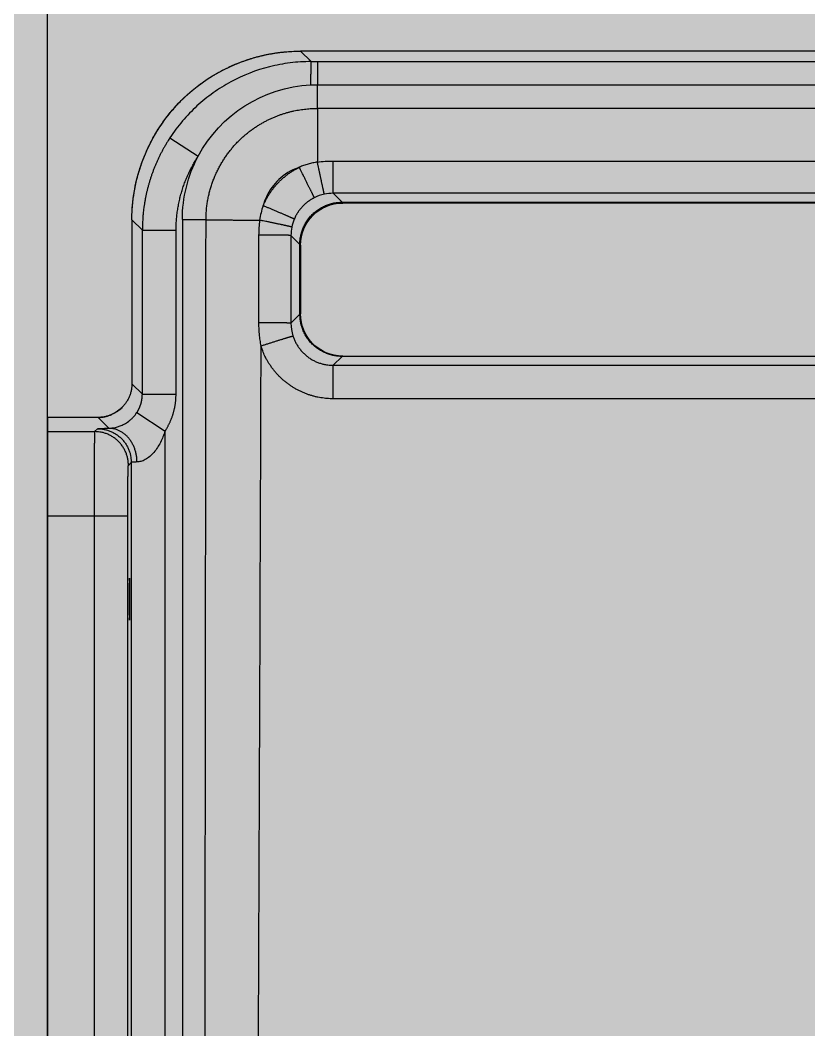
# Model space of a CAD drawing. Header units: millimetres. Extents: x 13515 to 183937, y -33900 to -660.
# Drawn here: x 121792.536 to 121793.999, y -19365.607 to -19363.734 of the extents above; entities that cross this region are included whole.
import ezdxf

# ---------------------------------------------------------------- set-up
doc = ezdxf.new("R2010")
doc.units = ezdxf.units.MM
doc.header["$LTSCALE"] = 100
doc.header["$MEASUREMENT"] = 0
doc.linetypes.add('HIDDEN', pattern=[2, 1, -1])
doc.layers.get('0').update_dxf_attribs({"linetype": 'CONTINUOUS'})
for name, color, linetype in [('254', 254, 'CONTINUOUS'), ('ELE9', 9, 'CONTINUOUS'), ('LED', 7, 'CONTINUOUS'), ('TOI', 12, 'CONTINUOUS')]:
    doc.layers.add(name, color=color, linetype=linetype)

# ---------------------------------------------------------------- blocks, each defined once
blk = doc.blocks.new('I2-샤워수전')
at = {"layer": 'TOI'}
for p, q in [((-119.9818, 289.9801), (-30.0181, 289.9801)), ((-30.0181, 289.9801), (-31.2582, 288.74)), ((-32, 288.74), (-118.7416, 288.74)), ((-32, 288.74), (-32, 286)), ((-32, 286), (-118.7416, 286)), ((-32, 283.1892), (-32, 286)), ((-120, 283.1892), (-32, 283.1892)), ((-32, 283.1892), (-32, 276.8206)), ((-14.5269, 279.7023), (-17.8725, 277.5109)), ((-33.873, 276.9461), (-118.127, 276.9461)), ((-33.873, 273.1266), (-33.873, 276.9461)), ((-118.127, 273.1266), (-33.873, 273.1266)), ((-33.873, 273.1266), (-34.9275, 272.072)), ((-34.9275, 272.072), (-117.0724, 272.072)), ((-117, 271.97), (-35, 271.97)), ((-16, 270), (-18.8042, 270)), ((-16, 270), (-16, -72.5)), ((-11.2574, 268.7443), (-10.0199, 269.9818)), ((-10.0199, 269.9818), (-10.0199, 250.5507)), ((-25.0432, 268.1623), (-25.0297, 257.7638)), ((-15.257, 249.3132), (-15.257, 268.7443)), ((-11.2574, 268.7443), (-15.257, 268.7443)), ((-11.2574, 249.3132), (-11.2574, 268.7443)), ((-30, 266.97), (-30, 258.8286)), ((-29.928, 267.0724), (-28.8724, 268.128)), ((-29.928, 258.7862), (-29.928, 267.0724)), ((-28.8724, 268.128), (-28.8713, 257.7295)), ((-28.8713, 257.7295), (-29.928, 258.7862)), ((-35, 253.8286), (-117, 253.8286)), ((-33.8699, 252.729), (-118.13, 252.729)), ((-117.0724, 253.7866), (-34.9275, 253.7866)), ((-34.9275, 253.7866), (-33.8699, 252.729)), ((-33.8699, 248.7642), (-33.8699, 252.729)), ((-11.2574, 249.3132), (-10.0199, 250.5507)), ((-11.2574, 249.3132), (-15.257, 249.3132)), ((-118.13, 248.7642), (-33.8699, 248.7642)), ((-10.6031, 247.1202), (-13.9479, 244.9278)), ((-7.3041, 245.2671), (-6.0202, 246.551)), ((-6.0202, 246.551), (0, 246.551)), ((0, 246.551), (0, 244.8674)), ((-13.9479, -100), (-13.9479, 244.9278)), ((-5.6059, 244.8674), (-5.9486, 245.2101)), ((0, 244.8674), (-5.6059, 244.8674)), ((0, 244.8674), (0, 234.8682)), ((-9.6055, 240.8677), (-9.9483, 241.2105)), ((-9.9483, 241.2105), (-9.9483, -91.6827)), ((-9.528, -91.1508), (-9.528, 234.8682)), ((-5.5284, 234.8682), (-9.528, 234.8682)), ((0, 234.8682), (-5.5284, 234.8682)), ((-5.5284, 234.8682), (-5.5284, -91)), ((0, 234.8682), (0, -78))]:
    blk.add_line(p, q, dxfattribs=at)
for points in [[(-31.2582, 288.74), (-31.2556, 288.7349, -0.13510644), (-31.253, 288.7236, -0.03034863), (-31.2504, 288.7057, -0.01266858), (-31.2478, 288.6814, -0.00722836), (-31.2451, 288.6501, -0.00453877), (-31.2425, 288.6122, -0.003153), (-31.2398, 288.5672, -0.00229044), (-31.2372, 288.5154, -0.00177004), (-31.2346, 288.4565, -0.00139409), (-31.2321, 288.3908, -0.00114078), (-31.2295, 288.3181, -0.00094371), (-31.227, 288.2388, -0.00080239), (-31.2246, 288.1528, -0.00068769), (-31.2222, 288.0605, -0.00060193), (-31.2199, 287.9619, -0.00052775), (-31.2176, 287.8576, -0.00046867), (-31.2154, 287.7476, -0.00042335), (-31.2133, 287.6323, -0.00039025), (-31.2113, 287.5118, -0.00034649), (-31.2094, 287.3873, -0.00030086), (-31.2076, 287.2595, -0.00030351), (-31.2059, 287.1257, -0.00032817), (-31.2042, 286.985, -0.00023759), (-31.2028, 286.8507, -0.00009251), (-31.2015, 286.7275, -0.00029844), (-31.2, 286.5658, -0.00046229), (-31.1982, 286.313, -0.00021793), (-31.1959, 285.9797, -0.00011496)], [(-14.5269, 279.7024), (-14.3208, 279.381, -0.00479787), (-14.1204, 279.0551, -0.00476467), (-13.9258, 278.7245, -0.00475384), (-13.7371, 278.3895, -0.00478108), (-13.5546, 278.0502, -0.00479438), (-13.3782, 277.7069, -0.00480137), (-13.2084, 277.3595, -0.00480601), (-13.0449, 277.0085, -0.00481583), (-12.8882, 276.6539, -0.00482146), (-12.738, 276.2959, -0.00482849), (-12.5949, 275.9347, -0.00483097), (-12.4585, 275.5705, -0.00483314), (-12.3294, 275.2036, -0.0048386), (-12.2072, 274.834, -0.00484911), (-12.0923, 274.462, -0.00483821), (-11.9846, 274.088, -0.00480974), (-11.8843, 273.7121, -0.00484916), (-11.7913, 273.3341, -0.00494193), (-11.7058, 272.9541, -0.00480401), (-11.6276, 272.5742, -0.00449079), (-11.5571, 272.1956, -0.00493784), (-11.4938, 271.81, -0.00585599), (-11.438, 271.4147, -0.00446903), (-11.3899, 271.0431, -0.00159685), (-11.3503, 270.7068, -0.00623615), (-11.3161, 270.2754, -0.01069308), (-11.285, 269.6122, -0.00526256), (-11.2573, 268.7444, -0.00280232)], [(-32.8323, 273.0171), (-32.8298, 273.0239, 0.05226722), (-32.8253, 273.0396, 0.00915635), (-32.8189, 273.0646, 0.00370466), (-32.8105, 273.099, 0.00211962), (-32.7999, 273.1434, 0.0013275), (-32.7872, 273.1977, 0.00092159), (-32.7723, 273.2626, 0.00066928), (-32.7553, 273.3376, 0.00051919), (-32.7359, 273.4233, 0.00040983), (-32.7145, 273.519, 0.00033687), (-32.6909, 273.6251, 0.00027975), (-32.6652, 273.7409, 0.00023922), (-32.6375, 273.8665, 0.00020615), (-32.6079, 274.001, 0.00018163), (-32.5765, 274.1442, 0.00016043), (-32.5435, 274.2953, 0.00014364), (-32.509, 274.4537, 0.00013081), (-32.4731, 274.6188, 0.00012151), (-32.4359, 274.7902, 0.00010927), (-32.3979, 274.9657, 0.00009616), (-32.3593, 275.1444, 0.00009751), (-32.3194, 275.3292, 0.00010595), (-32.2782, 275.521, 0.00007901), (-32.2391, 275.7028, 0.00003321), (-32.2035, 275.8685, 0.00009889), (-32.1582, 276.0798, 0.00015729), (-32.0895, 276.4014, 0.00007792), (-32, 276.8205, 0.00004233)], [(-15.257, 268.7444), (-15.26, 269.0498, 0.00479769), (-15.2687, 269.3558, 0.00476452), (-15.2834, 269.6623, 0.00475373), (-15.304, 269.9693, 0.004781), (-15.3306, 270.2763, 0.00479433), (-15.3631, 270.5834, 0.00480136), (-15.4016, 270.8903, 0.00480604), (-15.4461, 271.1969, 0.0048159), (-15.4967, 271.503, 0.00482156), (-15.5531, 271.8083, 0.00482862), (-15.6157, 272.1128, 0.00483114), (-15.684, 272.4163, 0.00483335), (-15.7585, 272.7185, 0.00483884), (-15.8387, 273.0194, 0.00484939), (-15.9249, 273.3187, 0.00483852), (-16.0167, 273.6162, 0.00481008), (-16.1144, 273.9117, 0.00484954), (-16.2178, 274.2054, 0.00494234), (-16.3272, 274.4973, 0.00480445), (-16.4414, 274.7857, 0.00449123), (-16.5602, 275.07, 0.00493835), (-16.6869, 275.3558, 0.00585663), (-16.8228, 275.6448, 0.00446955), (-16.9535, 275.9145, 0.00159704), (-17.0744, 276.157, 0.00623692), (-17.2406, 276.4606, 0.01069452), (-17.5106, 276.9181, 0.00526331), (-17.8724, 277.5109, 0.00280273)], [(-31.6406, 272.6009), (-31.6378, 272.6081, -0.03292571), (-31.6308, 272.6239, -0.00598945), (-31.6194, 272.6485, -0.00245448), (-31.6036, 272.6819, -0.00141518), (-31.583, 272.7249, -0.00089), (-31.5576, 272.7775, -0.00061956), (-31.5273, 272.84, -0.00045084), (-31.4921, 272.9123, -0.00035042), (-31.4518, 272.9947, -0.00027701), (-31.4067, 273.0867, -0.00022804), (-31.3567, 273.1886, -0.00018961), (-31.3021, 273.2997, -0.00016237), (-31.2428, 273.42, -0.0001401), (-31.1792, 273.5488, -0.0001236), (-31.1115, 273.6859, -0.00010933), (-31.0402, 273.8303, -0.00009802), (-30.9653, 273.9815, -0.0000894), (-30.8873, 274.139, -0.00008315), (-30.8065, 274.3021, -0.00007492), (-30.7237, 274.469, -0.00006606), (-30.6395, 274.6386, -0.00006706), (-30.5525, 274.8138, -0.00007293), (-30.4624, 274.9951, -0.00005461), (-30.377, 275.1669, -0.00002317), (-30.2992, 275.3232, -0.00006836), (-30.2004, 275.5217, -0.00010913), (-30.0504, 275.8227, -0.00005443), (-29.8552, 276.2143, -0.00002968)], [(-25.5782, 271.6542), (-25.6616, 271.8457, 0.00586549), (-25.7495, 272.0359, 0.00580472), (-25.8424, 272.2247, 0.0057851), (-25.9398, 272.4119, 0.00583476), (-26.0421, 272.5973, 0.00585889), (-26.1489, 272.7809, 0.00587178), (-26.2604, 272.9622, 0.00588037), (-26.3763, 273.1414, 0.00589852), (-26.4967, 273.318, 0.00590864), (-26.6215, 273.4921, 0.00592118), (-26.7506, 273.6633, 0.00592633), (-26.8839, 273.8317, 0.00593186), (-27.0213, 273.9969, 0.00593976), (-27.1626, 274.1589, 0.00595383), (-27.3079, 274.3175, 0.00594111), (-27.4569, 274.4726, 0.00590674), (-27.6094, 274.624, 0.00595375), (-27.7656, 274.7718, 0.00606427), (-27.9255, 274.9157, 0.00589643), (-28.0877, 275.0554, 0.00551485), (-28.252, 275.1902, 0.00605267), (-28.422, 275.3226, 0.00716008), (-28.5992, 275.4528, 0.00547842), (-28.7672, 275.5726, 0.00199447), (-28.9205, 275.6788, 0.00760451), (-29.1221, 275.8049, 0.013016), (-29.438, 275.9856, 0.0064263), (-29.8552, 276.2143, 0.00343026)], [(-29.928, 267.0725), (-29.9335, 267.3108, 0.01280229), (-29.951, 267.5522, 0.01215564), (-29.9809, 267.797, 0.01197391), (-30.0233, 268.0442, 0.01248063), (-30.0793, 268.2927, 0.01271978), (-30.1486, 268.5415, 0.01287559), (-30.2322, 268.7895, 0.01297729), (-30.3295, 269.0356, 0.01318463), (-30.4412, 269.2787, 0.01329453), (-30.5666, 269.5175, 0.01343919), (-30.7061, 269.7509, 0.01351152), (-30.8587, 269.9778, 0.01360949), (-31.0246, 270.1969, 0.01366361), (-31.2026, 270.4073, 0.01373342), (-31.3924, 270.6076, 0.01372372), (-31.5927, 270.7974, 0.01365999), (-31.803, 270.9754, 0.0137334), (-32.0222, 271.1413, 0.01389826), (-32.2496, 271.2939, 0.01354436), (-32.4825, 271.4334, 0.01272685), (-32.7195, 271.5587, 0.0136867), (-32.9644, 271.6705, 0.0157259), (-33.2181, 271.7682, 0.012376), (-33.4586, 271.8513, 0.00539176), (-33.6776, 271.9192, 0.01618537), (-33.9558, 271.9767, 0.02706586), (-34.3781, 272.0277, 0.01386712), (-34.9276, 272.072, 0.00762377)], [(-31.6406, 272.6009), (-31.5374, 272.5479, -0.00586424), (-31.435, 272.4923, -0.00580358), (-31.3337, 272.4341, -0.00578407), (-31.2333, 272.3734, -0.00583381), (-31.1341, 272.3101, -0.00585805), (-31.0362, 272.2444, -0.00587104), (-30.9395, 272.1761, -0.00587974), (-30.8443, 272.1055, -0.005898), (-30.7507, 272.0324, -0.00590824), (-30.6586, 271.9571, -0.00592089), (-30.5683, 271.8794, -0.00592615), (-30.4796, 271.7995, -0.00593179), (-30.3929, 271.7174, -0.00593981), (-30.3081, 271.6333, -0.00595399), (-30.2253, 271.5471, -0.0059414), (-30.1446, 271.459, -0.00590713), (-30.0661, 271.369, -0.00595426), (-29.9897, 271.2772, -0.00606491), (-29.9156, 271.1835, -0.00589717), (-29.844, 271.0885, -0.00551564), (-29.775, 270.9927, -0.00605364), (-29.7077, 270.8937, -0.00716136), (-29.6418, 270.7908, -0.00547951), (-29.5814, 270.6934, -0.00199489), (-29.528, 270.6047, -0.00760618), (-29.4652, 270.4884, -0.01301925), (-29.3762, 270.3069, -0.00642806), (-29.2643, 270.0675, -0.00343124)], [(-29.2643, 270.0675), (-29.2579, 270.0718, -0.06687636), (-29.2427, 270.0799, -0.01239987), (-29.2185, 270.0917, -0.00508544), (-29.1853, 270.1074, -0.00293091), (-29.1422, 270.1273, -0.0018426), (-29.0894, 270.1513, -0.00128229), (-29.0263, 270.1796, -0.00093286), (-28.9532, 270.212, -0.00072488), (-28.8698, 270.2488, -0.0005729), (-28.7765, 270.2898, -0.00047152), (-28.673, 270.3349, -0.00039199), (-28.5601, 270.384, -0.0003356), (-28.4377, 270.4371, -0.00028951), (-28.3065, 270.4938, -0.00025537), (-28.1669, 270.554, -0.00022583), (-28.0197, 270.6173, -0.00020245), (-27.8653, 270.6835, -0.00018459), (-27.7046, 270.7523, -0.00017166), (-27.538, 270.8235, -0.00015463), (-27.3674, 270.8963, -0.00013631), (-27.1939, 270.9702, -0.00013835), (-27.0147, 271.0465, -0.00015044), (-26.8291, 271.1253, -0.00011259), (-26.6532, 271.2, -0.00004771), (-26.4929, 271.2679, -0.00014093), (-26.2894, 271.354, -0.00022488), (-25.9804, 271.4845, -0.00011205), (-25.5782, 271.6542, -0.00006108)], [(-28.971, 269.1152), (-28.9645, 269.1191, -0.11413669), (-28.949, 269.1249, -0.02200653), (-28.9242, 269.1326, -0.00900883), (-28.8901, 269.1422, -0.0051727), (-28.8458, 269.1539, -0.00324462), (-28.7915, 269.1675, -0.00225417), (-28.7267, 269.1833, -0.00163771), (-28.6516, 269.2012, -0.00127078), (-28.5659, 269.2211, -0.00100327), (-28.4701, 269.2431, -0.00082478), (-28.3638, 269.2671, -0.00068498), (-28.2477, 269.2929, -0.00058581), (-28.1219, 269.3207, -0.00050484), (-27.9871, 269.3502, -0.00044484), (-27.8434, 269.3814, -0.00039294), (-27.6919, 269.414, -0.00035183), (-27.533, 269.4481, -0.00032043), (-27.3674, 269.4833, -0.00029766), (-27.1955, 269.5197, -0.0002677), (-27.0194, 269.5567, -0.0002356), (-26.8401, 269.5943, -0.00023893), (-26.6546, 269.633, -0.0002596), (-26.4623, 269.6729, -0.00019365), (-26.2798, 269.7106, -0.00008143), (-26.1135, 269.745, -0.00024236), (-25.9016, 269.7884, -0.00038555), (-25.5789, 269.8541, -0.00019106), (-25.1584, 269.9396, -0.00010381)], [(-18.8043, 270.0001), (-18.9017, 269.9976, -0.00061093), (-19.0091, 269.9952, -0.00049663), (-19.1269, 269.9927, -0.00041795), (-19.2548, 269.9902, -0.00037042), (-19.393, 269.9877, -0.00032569), (-19.5413, 269.9852, -0.00028967), (-19.6998, 269.9827, -0.0002583), (-19.8679, 269.9802, -0.00023446), (-20.0458, 269.9777, -0.0002127), (-20.2329, 269.9753, -0.00019539), (-20.4292, 269.9729, -0.0001795), (-20.634, 269.9705, -0.00016666), (-20.8471, 269.9682, -0.00015499), (-21.0677, 269.9659, -0.00014552), (-21.2958, 269.9637, -0.0001363), (-21.5303, 269.9615, -0.00012818), (-21.7709, 269.9594, -0.00012231), (-22.0171, 269.9573, -0.00011844), (-22.2687, 269.9554, -0.00011021), (-22.5232, 269.9535, -0.00009955), (-22.7798, 269.9517, -0.00010454), (-23.0433, 269.95, -0.00011791), (-23.3152, 269.9483, -0.0000886), (-23.572, 269.9468, -0.00003475), (-23.8054, 269.9455, -0.00011632), (-24.1041, 269.944, -0.00019066), (-24.5612, 269.942, -0.00009382), (-25.1584, 269.9396, -0.00005041)], [(-28.8725, 268.128), (-28.8659, 268.1296, -0.08808246), (-28.8502, 268.1312, -0.0147536), (-28.8253, 268.1328, -0.0058712), (-28.7909, 268.1344, -0.00332976), (-28.7465, 268.1361, -0.00207427), (-28.692, 268.1377, -0.00143504), (-28.627, 268.1394, -0.00103947), (-28.5518, 268.141, -0.00080469), (-28.4659, 268.1427, -0.00063414), (-28.3699, 268.1443, -0.00052051), (-28.2635, 268.1458, -0.00043171), (-28.1473, 268.1473, -0.00036876), (-28.0214, 268.1488, -0.00031744), (-27.8864, 268.1502, -0.00027942), (-27.7426, 268.1516, -0.00024656), (-27.5909, 268.1529, -0.00022055), (-27.4317, 268.1541, -0.00020067), (-27.2657, 268.1552, -0.00018625), (-27.0935, 268.1563, -0.00016731), (-26.9169, 268.1573, -0.00014707), (-26.737, 268.1582, -0.00014905), (-26.5508, 268.159, -0.00016185), (-26.3575, 268.1597, -0.00012047), (-26.1741, 268.1603, -0.00005043), (-26.0069, 268.1608, -0.00015074), (-25.7933, 268.1613, -0.00023931), (-25.4677, 268.1618, -0.00011819), (-25.0432, 268.1623, -0.00006409)], [(-34.9276, 253.7866), (-34.6893, 253.7921, 0.01280202), (-34.4479, 253.8096, 0.01215538), (-34.203, 253.8396, 0.01197365), (-33.9558, 253.8819, 0.01248036), (-33.7073, 253.9379, 0.01271951), (-33.4586, 254.0072, 0.01287532), (-33.2106, 254.0908, 0.01297703), (-32.9644, 254.1881, 0.01318438), (-32.7214, 254.2998, 0.0132943), (-32.4825, 254.4252, 0.01343897), (-32.2491, 254.5647, 0.01351132), (-32.0222, 254.7174, 0.01360931), (-31.8032, 254.8832, 0.01366346), (-31.5927, 255.0612, 0.01373329), (-31.3924, 255.251, 0.01372362), (-31.2026, 255.4514, 0.01365992), (-31.0246, 255.6617, 0.01373337), (-30.8587, 255.8808, 0.01389826), (-30.7061, 256.1082, 0.0135444), (-30.5666, 256.3411, 0.01272691), (-30.4413, 256.5781, 0.01368679), (-30.3295, 256.823, 0.01572605), (-30.2318, 257.0767, 0.01237614), (-30.1486, 257.3172, 0.00539183), (-30.0808, 257.5362, 0.0161856), (-30.0233, 257.8145, 0.02706631), (-29.9722, 258.2367, 0.01386738), (-29.928, 258.7862, 0.00762392)], [(-28.8713, 257.7294), (-28.8647, 257.731, -0.08823714), (-28.849, 257.7326, -0.01475892), (-28.8239, 257.7343, -0.00587203), (-28.7895, 257.7359, -0.0033304), (-28.7449, 257.7376, -0.00207459), (-28.6902, 257.7393, -0.00143524), (-28.625, 257.7409, -0.0010396), (-28.5495, 257.7426, -0.00080481), (-28.4633, 257.7442, -0.00063425), (-28.3669, 257.7458, -0.00052062), (-28.2601, 257.7473, -0.00043183), (-28.1434, 257.7489, -0.00036888), (-28.017, 257.7503, -0.00031756), (-27.8815, 257.7518, -0.00027955), (-27.7371, 257.7531, -0.0002467), (-27.5848, 257.7544, -0.00022069), (-27.4251, 257.7556, -0.00020082), (-27.2585, 257.7568, -0.0001864), (-27.0856, 257.7578, -0.00016747), (-26.9084, 257.7588, -0.00014724), (-26.7279, 257.7597, -0.00014923), (-26.5411, 257.7605, -0.00016205), (-26.3472, 257.7612, -0.00012067), (-26.1633, 257.7618, -0.00005056), (-25.9956, 257.7624, -0.00015098), (-25.7815, 257.7628, -0.00023977), (-25.4552, 257.7633, -0.00011848), (-25.0298, 257.7638, -0.00006427)], [(-29.1073, 256.2098), (-29.1712, 256.0223, -0.01035751), (-29.2432, 255.8356, -0.01001943), (-29.3237, 255.6497, -0.00991861), (-29.4125, 255.4651, -0.01018949), (-29.51, 255.2827, -0.0103191), (-29.6157, 255.1028, -0.01039682), (-29.73, 254.9262, -0.0104483), (-29.8523, 254.7532, -0.01055417), (-29.9829, 254.5845, -0.01061113), (-30.1212, 254.4206, -0.01068332), (-30.2673, 254.2621, -0.010719), (-30.4205, 254.1095, -0.01076534), (-30.5808, 253.9633, -0.01079528), (-30.7474, 253.8238, -0.01083645), (-30.9203, 253.6917, -0.01082198), (-31.0986, 253.5671, -0.01076654), (-31.282, 253.4507, -0.01083654), (-31.47, 253.3424, -0.0109983), (-31.6624, 253.2428, -0.01070875), (-31.8573, 253.1517, -0.01004502), (-32.0539, 253.0698, -0.01089784), (-32.2558, 252.9965, -0.01268399), (-32.4641, 252.9322, -0.0098627), (-32.6609, 252.8772, -0.00399889), (-32.8396, 252.8321, -0.01323853), (-33.0677, 252.7936, -0.02237891), (-33.4159, 252.7591, -0.01127947), (-33.8699, 252.7289, -0.00611834)], [(-25.2969, 255.0296), (-25.4767, 255.0868, 0.00010533), (-25.6589, 255.1448, 0.00010062), (-25.8435, 255.2034, 0.0001001), (-26.03, 255.2625, 0.00010572), (-26.2173, 255.3219, 0.00010991), (-26.4049, 255.3812, 0.00011404), (-26.5918, 255.4402, 0.00011868), (-26.7775, 255.4987, 0.00012508), (-26.9608, 255.5564, 0.00013198), (-27.1411, 255.613, 0.00014033), (-27.3173, 255.6682, 0.00014991), (-27.4888, 255.7218, 0.00016131), (-27.6545, 255.7735, 0.00017511), (-27.8138, 255.8231, 0.00019146), (-27.9658, 255.8702, 0.00021112), (-28.1101, 255.9148, 0.00023338), (-28.2456, 255.9566, 0.00026508), (-28.3722, 255.9955, 0.00030616), (-28.4891, 256.0312, 0.00034801), (-28.5963, 256.0637, 0.00038269), (-28.693, 256.0929, 0.00049402), (-28.7798, 256.1189, 0.00071337), (-28.8562, 256.1415, 0.00073959), (-28.9216, 256.1607, 0.00038384), (-28.9753, 256.1764, 0.00139997), (-29.0222, 256.1894, 0.00471691), (-29.0664, 256.2005, 0.00618503), (-29.1073, 256.2098, 0.00674442)], [(-33.8699, 248.7642), (-33.5134, 248.7712, 0.01035637), (-33.1539, 248.7927, 0.01001802), (-32.7911, 248.8293, 0.00991694), (-32.4261, 248.8807, 0.01018749), (-32.0601, 248.9482, 0.01031678), (-31.6938, 249.0312, 0.01039423), (-31.3284, 249.1307, 0.01044544), (-30.9648, 249.246, 0.01055104), (-30.6042, 249.3778, 0.01060776), (-30.2475, 249.5255, 0.01067974), (-29.896, 249.6894, 0.01071523), (-29.5504, 249.8687, 0.01076141), (-29.2121, 250.0637, 0.01079122), (-28.8818, 250.2733, 0.01083229), (-28.5608, 250.4976, 0.01081777), (-28.2497, 250.7353, 0.01076233), (-27.9498, 250.9861, 0.01083231), (-27.6612, 251.2494, 0.01099406), (-27.3852, 251.5249, 0.01070469), (-27.1224, 251.8094, 0.0100413), (-26.8744, 252.1017, 0.01089394), (-26.6383, 252.408, 0.01267965), (-26.4142, 252.7299, 0.00985952), (-26.2123, 253.0373, 0.00399765), (-26.0372, 253.3192, 0.01323459), (-25.8465, 253.6893, 0.02237321), (-25.597, 254.2674, 0.01127709), (-25.2969, 255.0296, 0.00611719)], [(-13.948, 244.9278), (-14.0305, 245.0564, -0.00480105), (-14.1108, 245.1868, -0.00476776), (-14.1886, 245.3191, -0.00475688), (-14.2642, 245.4532, -0.00478415), (-14.3373, 245.5889, -0.00479744), (-14.4079, 245.7263, -0.00480441), (-14.4759, 245.8653, -0.00480904), (-14.5414, 246.0058, -0.00481884), (-14.6041, 246.1477, -0.00482445), (-14.6642, 246.291, -0.00483146), (-14.7215, 246.4355, -0.00483391), (-14.7761, 246.5812, -0.00483606), (-14.8278, 246.7281, -0.00484148), (-14.8768, 246.876, -0.00485197), (-14.9227, 247.0249, -0.00484103), (-14.9659, 247.1746, -0.00481251), (-15.006, 247.325, -0.00485191), (-15.0433, 247.4763, -0.00494469), (-15.0775, 247.6284, -0.00480667), (-15.1088, 247.7804, -0.00449325), (-15.137, 247.932, -0.00494048), (-15.1624, 248.0863, -0.00585904), (-15.1847, 248.2445, -0.00447135), (-15.2039, 248.3932, -0.00159774), (-15.2198, 248.5278, -0.00623926), (-15.2335, 248.7005, -0.01069823), (-15.2459, 248.9659, -0.00526506), (-15.257, 249.3132, -0.00280365)], [(-10.603, 247.1202), (-10.6443, 247.1845, -0.00480271), (-10.6844, 247.2497, -0.00476942), (-10.7234, 247.3158, -0.00475853), (-10.7611, 247.3829, -0.0047858), (-10.7977, 247.4508, -0.00479909), (-10.833, 247.5195, -0.00480606), (-10.867, 247.589, -0.00481067), (-10.8997, 247.6592, -0.00482047), (-10.9311, 247.7302, -0.00482605), (-10.9611, 247.8018, -0.00483305), (-10.9898, 247.8741, -0.00483548), (-11.0171, 247.947, -0.0048376), (-11.0429, 248.0204, -0.004843), (-11.0674, 248.0944, -0.00485347), (-11.0904, 248.1688, -0.00484249), (-11.1119, 248.2437, -0.00481393), (-11.132, 248.3189, -0.00485331), (-11.1506, 248.3946, -0.00494607), (-11.1677, 248.4707, -0.00480797), (-11.1833, 248.5467, -0.00449443), (-11.1975, 248.6225, -0.00494174), (-11.2101, 248.6996, -0.00586047), (-11.2213, 248.7788, -0.00447239), (-11.2309, 248.8531, -0.0015981), (-11.2388, 248.9204, -0.00624064), (-11.2456, 249.0068, -0.01070037), (-11.2518, 249.1395, -0.00526601), (-11.2573, 249.3132, -0.00280414)], [(-10.626, 241.2675), (-10.6212, 241.4574, -0.0105851), (-10.6085, 241.6498, -0.0100647), (-10.5876, 241.8448, -0.00993946), (-10.5584, 242.0418, -0.01039566), (-10.5204, 242.2398, -0.01065311), (-10.4735, 242.4379, -0.01085796), (-10.4172, 242.6355, -0.01104105), (-10.352, 242.8316, -0.01133024), (-10.2772, 243.0253, -0.01156442), (-10.1935, 243.2157, -0.01184475), (-10.1005, 243.4017, -0.01209136), (-9.9989, 243.5826, -0.01237419), (-9.8886, 243.7574, -0.01264735), (-9.7704, 243.9253, -0.01294483), (-9.6444, 244.0853, -0.01319462), (-9.5116, 244.237, -0.01339227), (-9.3722, 244.3793, -0.01374669), (-9.227, 244.5121, -0.01419698), (-9.0764, 244.6344, -0.01412804), (-8.9222, 244.7464, -0.01352593), (-8.7653, 244.8471, -0.01482357), (-8.6032, 244.9372, -0.01737235), (-8.4353, 245.0161, -0.01392754), (-8.2762, 245.0835, -0.00611788), (-8.1313, 245.1385, -0.01856837), (-7.9472, 245.1858, -0.03173169), (-7.6677, 245.2287, -0.01647426), (-7.3041, 245.2671, -0.00909441)], [(-5.9486, 245.2102), (-6.1392, 245.2057, 0.01280167), (-6.3323, 245.1917, 0.01215463), (-6.5281, 245.1677, 0.0119725), (-6.7259, 245.1338, 0.01247875), (-6.9247, 245.089, 0.01271744), (-7.1236, 245.0335, 0.01287282), (-7.322, 244.9666, 0.01297411), (-7.5189, 244.8888, 0.01318105), (-7.7133, 244.7994, 0.0132906), (-7.9044, 244.699, 0.01343493), (-8.0911, 244.5874, 0.013507), (-8.2726, 244.4653, 0.01360475), (-8.4479, 244.3326, 0.01365872), (-8.6162, 244.1902, 0.01372842), (-8.7765, 244.0383, 0.01371871), (-8.9283, 243.8781, 0.01365505), (-9.0707, 243.7098, 0.01372855), (-9.2034, 243.5345, 0.01389352), (-9.3256, 243.3526, 0.01353997), (-9.4371, 243.1663, 0.01272296), (-9.5374, 242.9767, 0.01368283), (-9.6269, 242.7808, 0.01572191), (-9.705, 242.5779, 0.01237327), (-9.7716, 242.3855, 0.00539068), (-9.8259, 242.2103, 0.01618246), (-9.8719, 241.9878, 0.02706269), (-9.9128, 241.65, 0.01386633), (-9.9483, 241.2105, 0.00762356)], [(-9.6056, 240.8678), (-9.6011, 241.0584, -0.01280191), (-9.5871, 241.2515, -0.01215487), (-9.5631, 241.4473, -0.01197275), (-9.5292, 241.6451, -0.01247902), (-9.4844, 241.8438, -0.01271772), (-9.4289, 242.0428, -0.01287311), (-9.362, 242.2412, -0.0129744), (-9.2841, 242.4381, -0.01318135), (-9.1948, 242.6325, -0.01329089), (-9.0944, 242.8236, -0.01343522), (-8.9828, 243.0102, -0.01350727), (-8.8607, 243.1918, -0.013605), (-8.728, 243.367, -0.01365896), (-8.5856, 243.5353, -0.01372864), (-8.4337, 243.6956, -0.01371891), (-8.2735, 243.8474, -0.01365522), (-8.1052, 243.9898, -0.01372868), (-7.9299, 244.1225, -0.01389362), (-7.748, 244.2446, -0.01354004), (-7.5617, 244.3562, -0.012723), (-7.3721, 244.4565, -0.01368284), (-7.1762, 244.5459, -0.01572187), (-6.9733, 244.6241, -0.01237321), (-6.7809, 244.6907, -0.00539065), (-6.6057, 244.745, -0.01618234), (-6.3832, 244.791, -0.02706238), (-6.0454, 244.8319, -0.01386612), (-5.6059, 244.8673, -0.00762344)], [(-5.9486, 245.2102), (-5.9521, 245.2122, 0.09309381), (-5.9584, 245.2142, 0.03313444), (-5.9677, 245.2162, 0.01604159), (-5.9799, 245.2182, 0.00960788), (-5.9951, 245.2202, 0.00626642), (-6.0132, 245.2222, 0.00445907), (-6.0344, 245.2242, 0.00329592), (-6.0584, 245.2261, 0.00256348), (-6.0855, 245.2281, 0.00203195), (-6.1156, 245.2301, 0.00166466), (-6.1486, 245.2321, 0.00137827), (-6.1845, 245.2341, 0.00116829), (-6.2234, 245.236, 0.00099808), (-6.2652, 245.238, 0.00086883), (-6.3099, 245.2399, 0.00075645), (-6.3575, 245.2418, 0.00066605), (-6.4079, 245.2438, 0.00059663), (-6.4611, 245.2457, 0.00054565), (-6.5173, 245.2476, 0.00047689), (-6.5759, 245.2494, 0.00040691), (-6.6367, 245.2513, 0.00040918), (-6.7014, 245.2531, 0.00044096), (-6.7708, 245.255, 0.00030599), (-6.8375, 245.2567, 0.00010418), (-6.899, 245.2583, 0.00038992), (-6.9835, 245.2603, 0.00058229), (-7.1205, 245.2632, 0.00025592), (-7.3041, 245.2671, 0.00012971)], [(-5.6059, 244.8673), (-5.6022, 244.8502, -0.08207142), (-5.5984, 244.8094, -0.01331774), (-5.5946, 244.744, -0.0052762), (-5.5907, 244.6541, -0.00299307), (-5.5869, 244.5374, -0.00186317), (-5.583, 244.3943, -0.00128857), (-5.5792, 244.2234, -0.00093313), (-5.5753, 244.0254, -0.0007227), (-5.5716, 243.7992, -0.00056965), (-5.5679, 243.5462, -0.00046787), (-5.5642, 243.2656, -0.00038826), (-5.5607, 242.9593, -0.00033193), (-5.5573, 242.6272, -0.00028598), (-5.5541, 242.2715, -0.00025199), (-5.551, 241.8926, -0.00022262), (-5.548, 241.4932, -0.0001994), (-5.5453, 241.0744, -0.00018168), (-5.5427, 240.6384, -0.00016884), (-5.5404, 240.1862, -0.00015199), (-5.5382, 239.7234, -0.0001339), (-5.5363, 239.2526, -0.00013584), (-5.5345, 238.7662, -0.00014763), (-5.533, 238.2625, -0.00011043), (-5.5317, 237.7852, -0.00004678), (-5.5307, 237.3504, -0.00013813), (-5.5298, 236.798, -0.00022026), (-5.529, 235.9595, -0.00010969), (-5.5283, 234.8682, -0.00005978)], [(-10.626, 241.2675), (-10.5842, 241.2658, -0.00041453), (-10.5436, 241.2641, -0.00043635), (-10.5041, 241.2624, -0.00046362), (-10.4657, 241.2607, -0.00049667), (-10.4286, 241.2589, -0.00053367), (-10.3927, 241.2571, -0.00057292), (-10.358, 241.2553, -0.00061872), (-10.3247, 241.2535, -0.00066932), (-10.2926, 241.2517, -0.00072877), (-10.2619, 241.2498, -0.00079449), (-10.2325, 241.2479, -0.00087264), (-10.2045, 241.246, -0.00095971), (-10.1779, 241.2441, -0.00106657), (-10.1527, 241.2422, -0.00118915), (-10.1289, 241.2403, -0.00133548), (-10.1066, 241.2383, -0.0014979), (-10.0857, 241.2364, -0.00172773), (-10.0662, 241.2344, -0.00202814), (-10.0483, 241.2324, -0.002313), (-10.0318, 241.2305, -0.00253108), (-10.0168, 241.2285, -0.0033237), (-10.0032, 241.2265, -0.00492564), (-9.9911, 241.2244, -0.00489308), (-9.9806, 241.2225, -0.00203859), (-9.9718, 241.2207, -0.0093084), (-9.9639, 241.2185, -0.03032988), (-9.956, 241.215, -0.03213973), (-9.9483, 241.2105, -0.0270808)], [(-9.528, 234.8682), (-9.5281, 235.1522, 0.00016648), (-9.5283, 235.4399, 0.00015894), (-9.5288, 235.7316, 0.00015808), (-9.5295, 236.0261, 0.00016696), (-9.5303, 236.3221, 0.00017359), (-9.5314, 236.6184, 0.00018012), (-9.5327, 236.9138, 0.00018744), (-9.5342, 237.207, 0.00019757), (-9.5359, 237.4966, 0.00020849), (-9.5379, 237.7813, 0.00022171), (-9.54, 238.0596, 0.00023688), (-9.5424, 238.3303, 0.00025497), (-9.545, 238.5918, 0.00027685), (-9.5477, 238.8432, 0.00030282), (-9.5507, 239.0829, 0.00033405), (-9.5538, 239.3102, 0.00036947), (-9.557, 239.5237, 0.00041991), (-9.5604, 239.7229, 0.00048532), (-9.5639, 239.9068, 0.00055219), (-9.5676, 240.0751, 0.00060789), (-9.5712, 240.2267, 0.00078562), (-9.575, 240.3626, 0.00113615), (-9.579, 240.4819, 0.00118101), (-9.5827, 240.584, 0.00061492), (-9.5861, 240.6676, 0.00224313), (-9.5904, 240.7398, 0.00762083), (-9.597, 240.8068, 0.01015569), (-9.6056, 240.8678, 0.0112499)]]:
    blk.add_lwpolyline(points, format="xyb", dxfattribs=at)
for centre, radius, start, end in [((-32, 270), 16, 87.11931, 90), ((-32, 270), 16, 27.99743, 87.11931), ((-32, 270), 16, 0, 27.99743), ((-35, 266.97), 5, 0, 90), ((-35, 258.8286), 5, 270, 0)]:
    blk.add_arc(centre, radius, start, end, dxfattribs=at)
blk.add_ellipse((-9.7381, 225), major_axis=(0, -2.5), ratio=0.01309072, start_param=0, end_param=6.2831853, dxfattribs=at)
for points, knots in [([(-10.0198, 269.9818), (-10.0235, 270.2708), (-10.0307, 270.8472), (-10.0887, 271.7079), (-10.1806, 272.561), (-10.3089, 273.4049), (-10.4719, 274.2383), (-10.6691, 275.0597), (-10.8994, 275.8677), (-11.162, 276.6612), (-11.4558, 277.4388), (-11.7799, 278.1995), (-12.1331, 278.9422), (-12.5144, 279.6658), (-12.9226, 280.3694), (-13.3566, 281.0521), (-13.8153, 281.7131), (-14.2974, 282.3516), (-14.8017, 282.9669), (-15.3271, 283.5584), (-15.7778, 284.0272), (-16.1427, 284.3853), (-16.4145, 284.6423), (-16.6918, 284.8949), (-16.9746, 285.1428), (-17.2628, 285.386), (-17.5562, 285.6244), (-17.855, 285.8578), (-18.1589, 286.0861), (-18.4679, 286.3092), (-18.782, 286.5269), (-19.1009, 286.7391), (-19.4248, 286.9456), (-19.7534, 287.1465), (-20.0867, 287.3415), (-20.4246, 287.5304), (-20.767, 287.7133), (-21.1138, 287.89), (-21.4648, 288.0603), (-21.82, 288.2241), (-22.1793, 288.3813), (-22.5425, 288.5319), (-22.9096, 288.6756), (-23.2803, 288.8124), (-23.6547, 288.9422), (-24.0325, 289.0648), (-24.4136, 289.1802), (-24.798, 289.2883), (-25.1854, 289.3888), (-25.5757, 289.4819), (-25.9687, 289.5673), (-26.3644, 289.6449), (-26.7626, 289.7148), (-27.1631, 289.7767), (-27.5658, 289.8306), (-27.9705, 289.8764), (-28.3771, 289.9141), (-28.7853, 289.9435), (-29.1951, 289.9645), (-29.6062, 289.9777), (-29.8807, 289.9793), (-30.0181, 289.9802)], [0, 0, 0, 0, 0.02759281, 0.0550436, 0.08235239, 0.10951917, 0.13654396, 0.16342675, 0.19016757, 0.21676641, 0.24322328, 0.2695382, 0.29571117, 0.32174221, 0.34763133, 0.37337853, 0.39898382, 0.42444722, 0.44976874, 0.47494839, 0.49998618, 0.51186201, 0.52376985, 0.5357097, 0.54768157, 0.55968545, 0.57172135, 0.58378927, 0.59588921, 0.60802116, 0.62018514, 0.63238114, 0.64460917, 0.65686922, 0.6691613, 0.6814854, 0.69384154, 0.7062297, 0.71864989, 0.73110212, 0.74358638, 0.75610267, 0.768651, 0.78123136, 0.79384376, 0.8064882, 0.81916468, 0.83187321, 0.84461377, 0.85738637, 0.87019102, 0.88302771, 0.89589644, 0.90879722, 0.92173005, 0.93469492, 0.94769184, 0.96072081, 0.97378182, 0.98687489, 1, 1, 1, 1]), ([(-10.0198, 269.9818), (-10.0197, 270.0152), (-10.02, 270.1317), (-10.0237, 270.4571), (-10.0507, 271.2682), (-10.2003, 272.9703), (-11.0485, 277.154), (-14.6755, 284.1373), (-22.1949, 289.1389), (-28.0915, 289.9773), (-30.0181, 289.9802)], [0, 0, 0, 0, 0.00318529, 0.01114844, 0.03105583, 0.08082106, 0.17411223, 0.43824207, 0.81561306, 1, 1, 1, 1]), ([(-31.2582, 288.74), (-30.4264, 288.7401), (-29.6001, 288.6886), (-28.3686, 288.535), (-27.9595, 288.4711), (-27.144, 288.3175), (-26.7372, 288.2276), (-24.7327, 287.7192), (-23.2047, 287.1231), (-21.0255, 285.9465), (-20.3161, 285.5044), (-18.9741, 284.5478), (-18.3367, 284.0311), (-17.1279, 282.9217), (-16.5565, 282.3291), (-15.4822, 281.0655), (-14.9828, 280.3982), (-14.5269, 279.7024)], [0, 0, 0, 0, 0.125, 0.125, 0.1875, 0.1875, 0.25, 0.25, 0.5, 0.5, 0.625, 0.625, 0.75, 0.75, 0.875, 0.875, 1, 1, 1, 1]), ([(-18.8043, 270.0001), (-18.8067, 270.1895), (-18.8115, 270.5668), (-18.8494, 271.129), (-18.9089, 271.684), (-18.9914, 272.2307), (-19.0954, 272.7684), (-19.2204, 273.2962), (-19.3654, 273.8134), (-19.5296, 274.3192), (-19.7121, 274.8132), (-19.9121, 275.2947), (-20.1286, 275.7632), (-20.3608, 276.2183), (-20.6078, 276.6594), (-20.8687, 277.0864), (-21.1426, 277.4989), (-21.4287, 277.8966), (-21.726, 278.2793), (-22.0337, 278.6469), (-22.3509, 278.9992), (-22.6769, 279.3362), (-23.0108, 279.6578), (-23.3519, 279.9641), (-23.6993, 280.255), (-24.0523, 280.5307), (-24.4101, 280.7912), (-24.7721, 281.0367), (-25.1375, 281.2674), (-25.5057, 281.4833), (-25.8761, 281.6849), (-26.248, 281.8722), (-26.6209, 282.0455), (-26.9941, 282.2052), (-27.3671, 282.3515), (-27.7394, 282.4847), (-28.1105, 282.6051), (-28.48, 282.7131), (-28.8474, 282.809), (-29.2123, 282.8933), (-29.5742, 282.9661), (-29.9329, 283.028), (-30.2879, 283.0793), (-30.639, 283.1204), (-30.9859, 283.1518), (-31.3282, 283.1735), (-31.6657, 283.1868), (-31.8891, 283.1884), (-32, 283.1892)], [0, 0, 0, 0, 0.02743647, 0.05461945, 0.08154896, 0.10822503, 0.13464768, 0.16081692, 0.18673278, 0.21239529, 0.23780445, 0.2629603, 0.28786284, 0.31251211, 0.33690812, 0.36105088, 0.38494042, 0.40857676, 0.4319599, 0.45508988, 0.4779667, 0.50059038, 0.52296094, 0.54507839, 0.56694275, 0.58855404, 0.60991227, 0.63101744, 0.65186959, 0.67246872, 0.69281483, 0.71290796, 0.73274811, 0.75233528, 0.7716695, 0.79075077, 0.80957911, 0.82815453, 0.84647703, 0.86454663, 0.88236333, 0.89992716, 0.9172381, 0.93429618, 0.9511014, 0.96765378, 0.98395331, 1, 1, 1, 1]), ([(-32, 276.8205), (-31.816, 276.7952), (-31.6302, 276.7629), (-31.2658, 276.6866), (-30.9049, 276.5979), (-30.5509, 276.4846), (-30.2004, 276.3589), (-30.0252, 276.2891), (-29.8552, 276.2143)], [0, 0, 0, 0, 0.25, 0.25, 0.5, 0.75, 0.75, 1, 1, 1, 1]), ([(-29.8552, 276.2143), (-29.8062, 276.1977), (-29.7574, 276.1805), (-28.8647, 275.853), (-28.0843, 275.3698), (-26.8185, 274.1736), (-26.3173, 273.477), (-25.8054, 272.3715), (-25.6764, 272.0168), (-25.5782, 271.6542)], [0, 0, 0, 0, 0.02386068, 0.02386068, 0.43837476, 0.43837476, 0.82677913, 0.82677913, 1, 1, 1, 1]), ([(-18.2689, -72.5), (-18.3141, -51.6346), (-18.4089, -7.936), (-18.5315, 60.5638), (-18.6273, 122.6343), (-18.7002, 177.094), (-18.7554, 222.7609), (-18.7877, 253.9916), (-18.8043, 270.0001)], [0, 0, 0, 0, 0.18276281, 0.38276206, 0.59999774, 0.7264466, 0.85978069, 1, 1, 1, 1]), ([(-25.0298, 257.7638), (-25.0291, 257.3037), (-25.0508, 256.8457), (-25.1171, 256.1621), (-25.1449, 255.9348), (-25.212, 255.4813), (-25.2517, 255.2539), (-25.2969, 255.0296)], [0, 0, 0, 0, 0.5, 0.5, 0.75, 0.75, 1, 1, 1, 1]), ([(-25.2969, 255.0296), (-25.1168, 202.916), (-24.6584, 93.7184), (-23.994, -15.4781), (-23.563, -72.5611)], [0, 0, 0, 0, 0.47723962, 1, 1, 1, 1]), ([(-10.0198, 250.5506), (-10.0189, 250.4831), (-10.0169, 250.3479), (-10.0009, 250.1457), (-9.9755, 249.9446), (-9.9397, 249.745), (-9.8939, 249.5475), (-9.8381, 249.3525), (-9.7725, 249.1607), (-9.6973, 248.9724), (-9.6126, 248.7882), (-9.5188, 248.6085), (-9.4159, 248.4338), (-9.3044, 248.2645), (-9.1844, 248.1011), (-9.0562, 247.944), (-8.9203, 247.7935), (-8.777, 247.6502), (-8.6265, 247.5143), (-8.4694, 247.3862), (-8.306, 247.2662), (-8.1367, 247.1547), (-7.962, 247.0519), (-7.7823, 246.958), (-7.5981, 246.8734), (-7.4098, 246.7982), (-7.218, 246.7327), (-7.0231, 246.6769), (-6.8256, 246.6311), (-6.6261, 246.5954), (-6.425, 246.5699), (-6.2229, 246.554), (-6.0877, 246.552), (-6.0202, 246.5511)], [0, 0, 0, 0, 0.03226615, 0.06453133, 0.09679561, 0.12905901, 0.16132158, 0.19358337, 0.22584441, 0.25810476, 0.29036445, 0.32262353, 0.35488204, 0.38714003, 0.41939753, 0.4516546, 0.48391128, 0.5161676, 0.54842362, 0.58067938, 0.61293491, 0.64519027, 0.67744549, 0.70970063, 0.74195572, 0.77421081, 0.80646594, 0.83872115, 0.87097649, 0.903232, 0.93548773, 0.96774371, 1, 1, 1, 1]), ([(-7.3041, 245.2671), (-7.4539, 245.2731), (-7.6324, 245.2869), (-7.9599, 245.343), (-8.0801, 245.368), (-8.3399, 245.4365), (-8.4797, 245.4799), (-8.7066, 245.5665), (-8.7851, 245.599), (-8.9485, 245.6732), (-9.034, 245.7153), (-9.2934, 245.8552), (-9.4699, 245.9662), (-9.7353, 246.1664), (-9.8247, 246.2395), (-9.9977, 246.3942), (-10.0813, 246.4755), (-10.3224, 246.7315), (-10.4717, 246.9197), (-10.603, 247.1202)], [0, 0, 0, 0, 0.25, 0.25, 0.375, 0.375, 0.5, 0.5, 0.5625, 0.5625, 0.625, 0.625, 0.75, 0.75, 0.8125, 0.8125, 0.875, 0.875, 1, 1, 1, 1]), ([(-6.0202, 246.5511), (-6.095, 246.551), (-6.4204, 246.5608), (-7.1293, 246.6666), (-7.7276, 246.9137), (-8.8486, 247.7223)], [0, 0, 0, 0, 0.03582683, 0.1551915, 0.34144536, 0.34144536, 0.34144536, 0.34144536]), ([(-13.948, 244.9278), (-13.7978, 244.4696), (-13.6181, 244.0217), (-13.2913, 243.38), (-13.1718, 243.1696), (-12.9128, 242.7685), (-12.7735, 242.5777), (-12.4717, 242.2209), (-12.3074, 242.0534), (-11.9611, 241.7611), (-11.782, 241.6387), (-11.4248, 241.4476), (-11.2436, 241.3782), (-10.9128, 241.2918), (-10.7614, 241.2727), (-10.626, 241.2675)], [0, 0, 0, 0, 0.25, 0.25, 0.375, 0.375, 0.5, 0.5, 0.625, 0.625, 0.75, 0.75, 0.875, 0.875, 1, 1, 1, 1])]:
    blk.add_open_spline(points, degree=3, knots=knots, dxfattribs=at)
for points in [[(-31.2582, 288.74), (-31.5054, 288.74), (-31.7527, 288.74), (-32, 288.74)], [(-32, 276.8205), (-32.6215, 276.9048), (-33.2458, 276.9461), (-33.873, 276.9461)], [(-33.873, 273.1266), (-33.5222, 273.1266), (-33.1754, 273.0901), (-32.8323, 273.0171)], [(-32.8323, 273.0171), (-32.4174, 272.9288), (-32.0202, 272.7901), (-31.6406, 272.6009)], [(-25.5782, 271.6542), (-25.3764, 271.1012), (-25.2351, 270.5229), (-25.1584, 269.9396)], [(-29.2643, 270.0675), (-29.1348, 269.7598), (-29.0371, 269.4424), (-28.971, 269.1152)], [(-25.1584, 269.9396), (-25.0821, 269.3508), (-25.044, 268.7572), (-25.0432, 268.1623)], [(-28.971, 269.1152), (-28.9053, 268.7894), (-28.8725, 268.4604), (-28.8725, 268.128)], [(-28.8713, 257.7294), (-28.8711, 257.2107), (-28.9498, 256.7041), (-29.1073, 256.2098)], [(-8.8486, 247.7223), (-8.3494, 247.2822), (-8.6145, 247.4869), (-8.8486, 247.7223)]]:
    blk.add_open_spline(points, degree=3, dxfattribs=at)
blk = doc.blocks.new('FGHJ')
at = {"layer": 'ELE9'}
blk.add_lwpolyline([(37200674.07, 55901.34), (37200674.07, 56871.34)], dxfattribs=at)
at = {"layer": 'ELE9', "extrusion": (0, 0, -1), "zscale": -1}
blk.add_blockref('I2-샤워수전', (-37200674.07, 56476.34), dxfattribs=at)

msp = doc.modelspace()

# ---------------------------------------------------------------- hatches: boundary and pattern name
at = {"layer": '254', "ltscale": 10000}
h = msp.add_hatch(color=256, dxfattribs=at)
h.dxf.hatch_style = 1
edge = h.paths.add_edge_path()
edge.add_arc((121651.0301, -19301.9152), 40, 90, 180)
edge.add_line((121611.0301, -19301.9152), (121611.0301, -19360.2509))
edge.add_arc((121651.0301, -19360.2509), 40, 180, 270)
edge.add_line((121651.0301, -19400.2509), (121763.5856, -19400.2509))
edge.add_arc((121763.5856, -19360.2509), 40, 270, 360)
edge.add_line((121803.5856, -19360.2509), (121803.5856, -19301.9152))
edge.add_arc((121763.5856, -19301.9152), 40, 0, 90)
edge.add_line((121763.5856, -19261.9152), (121651.0301, -19261.9152))

# ---------------------------------------------------------------- next in the draw order: block references
at = {"xscale": 0.01565102769230769, "yscale": 0.01565102769230769, "zscale": 0.01565102769230769}
msp.add_blockref('FGHJ', (-460436.1937, -20252.2424), dxfattribs=at)

# ---------------------------------------------------------------- next in the draw order: linework, layer by layer
at = {"layer": 'LED', "color": 6, "linetype": 'HIDDEN', "ltscale": 0.3, "const_width": 8}
msp.add_lwpolyline([(121651.0301, -19261.9152, 0.414214), (121611.0301, -19301.9152), (121611.0301, -19360.2509, 0.414214), (121651.0301, -19400.2509), (121763.5856, -19400.2509, 0.414214), (121803.5856, -19360.2509), (121803.5856, -19301.9152, 0.414214), (121763.5856, -19261.9152)], format="xyb", close=True, dxfattribs=at)

doc.saveas('drawing.dxf')
